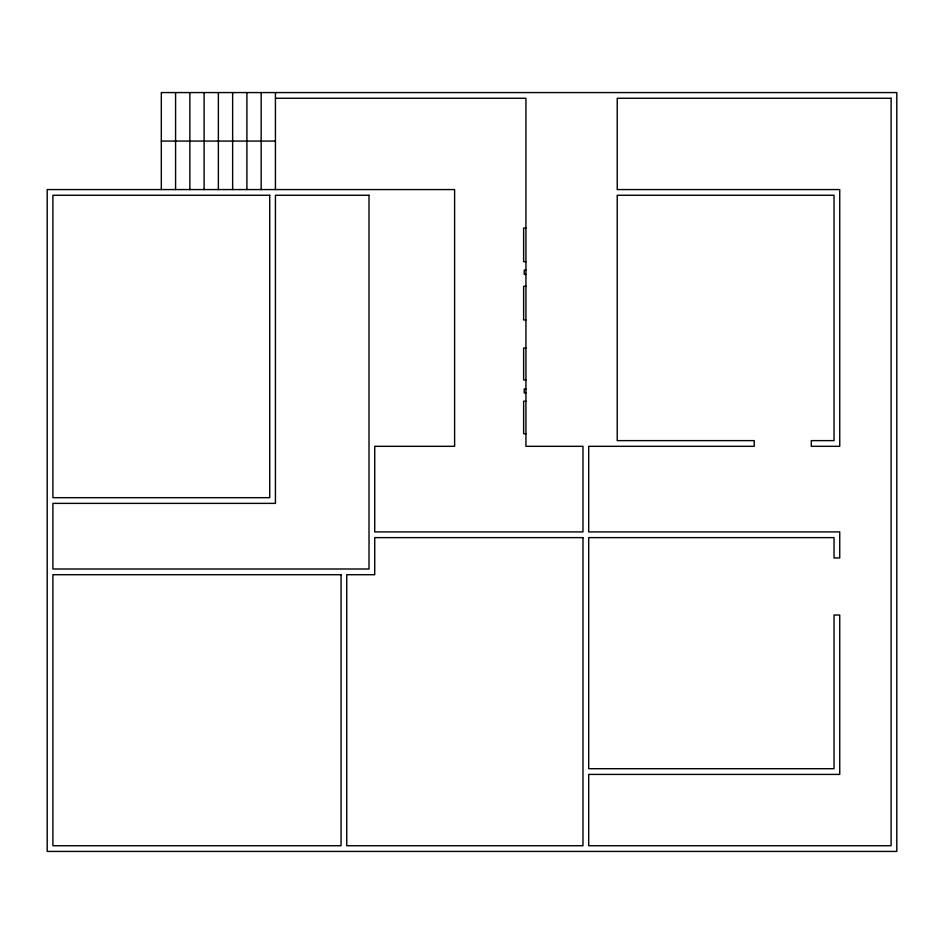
<?xml version="1.0" encoding="UTF-8"?>
<svg xmlns="http://www.w3.org/2000/svg" width="944" height="944" viewBox="0 0 944 944"><rect width="100%" height="100%" fill="white"/><g stroke="black" fill="none" stroke-linecap="round" stroke-linejoin="round"><path stroke-width="1.42" d="M275.436 98.27L525.926 98.27L525.926 446.323L582.979 446.323L582.979 531.909L374.721 531.909L374.721 446.323L454.607 446.323L454.607 189.567L47.2 189.567L47.2 851.429L896.8 851.429L896.8 92.571L161.318 92.571L161.318 189.567M161.318 141.069L275.436 141.069M525.926 228.023L523.637 228.023L523.637 261.689L525.926 261.689M525.926 270.126L524.215 270.126L524.215 274.397L525.926 274.397M525.926 286.292L523.637 286.292L523.637 319.957L525.926 319.957M525.926 348.006L523.637 348.006L523.637 379.96L525.926 379.96M525.926 388.952L524.215 388.952L524.215 392.94L525.926 392.94M525.926 401.212L523.637 401.212L523.637 433.744L525.926 433.744M275.436 92.571L275.436 189.567M261.169 92.571L261.169 189.567M246.903 92.571L246.903 189.567M232.637 92.571L232.637 189.567M218.371 92.571L218.371 189.567M204.105 92.571L204.105 189.567M189.85 92.571L189.85 189.567M175.584 92.571L175.584 189.567M891.089 98.27L617.223 98.27L617.223 189.567L839.747 189.567L839.747 446.323L811.297 446.323L811.297 440.624L834.036 440.624L834.036 195.266L617.223 195.266L617.223 440.624L754.232 440.624L754.232 446.323L588.69 446.323L588.69 531.909L839.747 531.909L839.747 557.951L834.036 557.951L834.036 537.62L588.69 537.62L588.69 768.699L834.036 768.699L834.036 615.016L839.747 615.016L839.747 774.41L588.69 774.41L588.69 845.73L891.089 845.73L891.089 98.27M269.724 195.266L52.911 195.266L52.911 497.677L269.724 497.677L269.724 195.266M369.01 195.266L275.436 195.266L275.436 503.376L52.911 503.376L52.911 568.996L369.01 568.996L369.01 195.266M582.979 537.62L374.721 537.62L374.721 574.707L346.755 574.707L346.755 845.73L582.979 845.73L582.979 537.62M341.044 574.707L52.911 574.707L52.911 845.73L341.044 845.73L341.044 574.707"/></g></svg>
